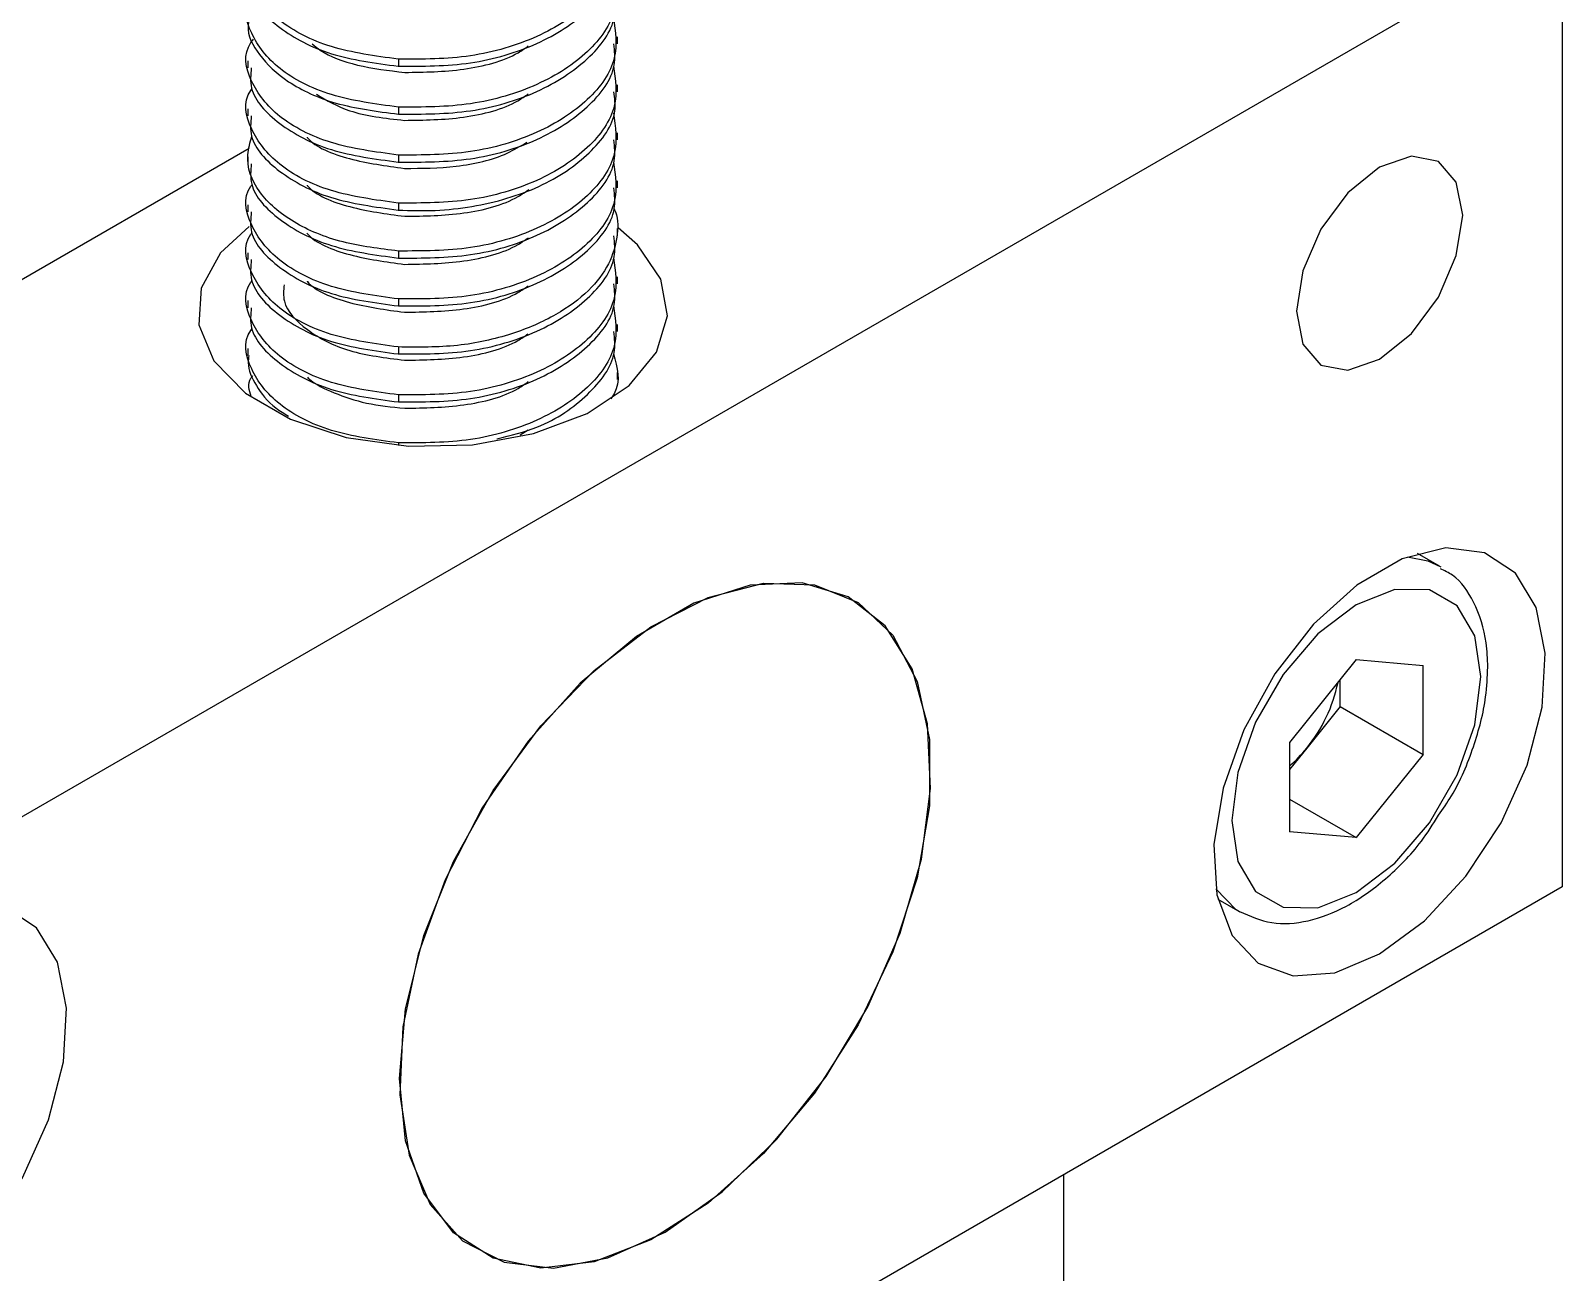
# Model space of a CAD drawing. Header units: millimetres. Extents: x 15 to 1802, y 5 to 899.
# Drawn here: x 276.75 to 293.05, y 218.95 to 232.16 of the extents above; entities that cross this region are included whole.
import ezdxf

# ---------------------------------------------------------------- set-up
doc = ezdxf.new("R2010")
doc.units = ezdxf.units.MM

msp = doc.modelspace()

# ---------------------------------------------------------------- linework, layer by layer
at = {"color": 7, "linetype": 'Continuous', "lineweight": 25}
for p, q in [((272.894, 221.624), (293.046, 233.258)), ((293.046, 233.258), (293.046, 223.051)), ((282.992, 232.02), (282.992, 232.096)), ((279.059, 231.84), (279.059, 231.765)), ((280.662, 231.857), (280.662, 231.782)), ((282.992, 231.51), (282.992, 231.584)), ((279.059, 231.329), (279.059, 231.255)), ((280.662, 231.347), (280.662, 231.272)), ((282.992, 230.999), (282.992, 231.074)), ((279.075, 230.907), (272.894, 227.339)), ((279.059, 230.819), (279.059, 230.744)), ((280.662, 230.837), (280.662, 230.762)), ((282.992, 230.489), (282.992, 230.564)), ((279.059, 230.309), (279.059, 230.233)), ((280.662, 230.326), (280.662, 230.251)), ((282.992, 229.979), (282.992, 230.054)), ((279.059, 229.798), (279.059, 229.724)), ((280.662, 229.816), (280.662, 229.741)), ((282.992, 229.468), (282.992, 229.543)), ((280.662, 229.306), (280.662, 229.231)), ((279.059, 229.288), (279.059, 229.213)), ((282.992, 228.958), (282.992, 229.033)), ((279.059, 228.778), (279.059, 228.703)), ((280.662, 228.795), (280.662, 228.72)), ((282.992, 228.448), (282.992, 228.523)), ((280.662, 228.285), (280.662, 228.21)), ((281.959, 227.859), (282.044, 227.915)), ((291.74, 226.464), (291.506, 226.599)), ((290.854, 225.469), (290.144, 224.585)), ((290.854, 225.469), (291.565, 225.405)), ((291.565, 224.458), (291.565, 225.405)), ((290.681, 224.968), (290.681, 225.253)), ((290.681, 224.968), (290.326, 224.526)), ((290.681, 224.968), (291.565, 224.458)), ((290.144, 224.585), (290.144, 223.637)), ((290.326, 224.526), (290.144, 224.299)), ((291.565, 224.458), (290.854, 223.574)), ((290.144, 223.984), (290.854, 223.574)), ((290.854, 223.574), (290.144, 223.637)), ((293.046, 223.051), (272.894, 211.418)), ((289.381, 222.918), (289.615, 222.783)), ((287.743, 216.927), (287.743, 219.99))]:
    msp.add_line(p, q, dxfattribs=at)
at = {"color": 8, "linetype": 'Continuous', "lineweight": 25}
msp.add_line((280.662, 227.775), (280.662, 227.748), dxfattribs=at)
at = {"color": 7, "linetype": 'Continuous', "lineweight": 25, "flags": 128}
for points in [[(291.102, 228.665), (291.44, 228.938), (291.727, 229.325), (291.918, 229.767), (291.986, 230.196), (291.918, 230.548), (291.727, 230.768), (291.44, 230.824), (291.102, 230.707), (290.764, 230.434), (290.477, 230.047), (290.285, 229.605), (290.218, 229.176), (290.285, 228.824), (290.477, 228.603), (290.764, 228.548), (291.102, 228.665)], [(279.074, 230.078), (278.768, 229.796), (278.562, 229.421), (278.539, 229.029), (278.7, 228.647), (279.034, 228.304), (279.515, 228.026), (280.108, 227.833), (280.77, 227.74), (281.45, 227.754), (282.099, 227.873), (282.669, 228.088), (283.116, 228.385), (283.408, 228.739), (283.524, 229.127), (283.454, 229.518), (283.205, 229.883), (283, 230.062)], [(291.102, 222.337), (291.579, 222.688), (292.02, 223.165), (292.394, 223.731), (292.671, 224.345), (292.833, 224.962), (292.865, 225.536), (292.768, 226.024), (292.546, 226.389), (292.217, 226.606), (291.806, 226.657), (291.343, 226.54), (290.861, 226.262), (290.398, 225.844), (289.986, 225.318), (289.658, 224.722), (289.436, 224.1), (289.338, 223.5), (289.371, 222.964), (289.532, 222.533), (289.81, 222.239), (290.183, 222.104), (290.625, 222.137), (291.102, 222.337)], [(280.672, 221.011), (280.738, 221.751), (280.933, 222.534), (281.249, 223.321), (281.669, 224.076), (282.176, 224.765), (282.744, 225.354), (283.347, 225.817), (283.958, 226.131), (284.547, 226.283), (285.088, 226.264), (285.554, 226.076), (285.924, 225.727), (286.181, 225.234), (286.312, 224.62), (286.312, 223.914), (286.181, 223.148), (285.924, 222.359), (285.554, 221.583), (285.088, 220.857), (284.547, 220.214), (283.958, 219.685), (283.347, 219.294), (282.744, 219.06), (282.176, 218.993), (281.669, 219.098), (281.249, 219.368), (280.933, 219.791), (280.738, 220.347), (280.672, 221.011)], [(283.5, 219.378), (284.108, 219.805), (284.688, 220.365), (285.212, 221.032), (285.656, 221.774), (285.999, 222.557), (286.226, 223.344), (286.325, 224.098), (286.292, 224.784), (286.128, 225.37), (285.841, 225.828), (285.446, 226.138), (284.959, 226.284), (284.404, 226.261), (283.806, 226.068), (283.195, 225.714), (282.597, 225.218), (282.042, 224.601), (281.555, 223.892), (281.159, 223.125), (280.873, 222.336), (280.709, 221.561), (280.676, 220.837), (280.775, 220.197), (281.001, 219.671), (281.345, 219.285), (281.789, 219.056), (282.313, 218.994), (282.892, 219.103), (283.5, 219.378)], [(292.18, 225.287), (292.115, 225.722), (291.927, 226.04), (291.634, 226.21), (291.264, 226.214), (290.854, 226.052), (290.445, 225.741), (290.075, 225.31), (289.782, 224.802), (289.593, 224.266), (289.529, 223.756), (289.593, 223.32), (289.782, 223.002), (290.075, 222.833), (290.445, 222.829), (290.854, 222.99), (291.264, 223.302), (291.634, 223.733), (291.927, 224.241), (292.115, 224.776), (292.18, 225.287)], [(275.369, 218.562), (275.846, 218.913), (276.287, 219.389), (276.661, 219.956), (276.938, 220.57), (277.099, 221.187), (277.132, 221.761), (277.034, 222.249), (276.813, 222.614), (276.484, 222.831), (276.073, 222.882), (275.609, 222.765), (275.128, 222.487), (274.664, 222.069), (274.253, 221.543), (273.924, 220.947), (273.703, 220.325), (273.605, 219.725), (273.638, 219.189), (273.799, 218.758), (274.077, 218.464), (274.45, 218.329), (274.892, 218.362), (275.369, 218.562)]]:
    msp.add_lwpolyline(points, dxfattribs=at)
at = {"color": 8, "linetype": 'Continuous', "lineweight": 25, "flags": 128}
for points in [[(291.398, 226.562), (291.614, 226.521), (291.754, 226.455)], [(289.611, 222.785), (289.576, 222.807), (289.359, 223.03)]]:
    msp.add_lwpolyline(points, dxfattribs=at)
at = {"color": 7, "linetype": 'Continuous', "lineweight": 25}
for centre, radius, start, end in [((289.064, 225.556), 1.629, 320.7774, 348.3043), ((289.188, 225.433), 1.455, 311.0721, 321.4579)]:
    msp.add_arc(centre, radius, start, end, dxfattribs=at)
for points, knots in [([(282.951, 233.315), (282.971, 233.172), (283.014, 232.87), (282.71, 232.43), (282.165, 232.077), (281.436, 231.857), (280.92, 231.857), (280.661, 231.857)], [0, 0, 0, 0, 0.182784, 0.387089, 0.591393, 0.795697, 1, 1, 1, 1]), ([(280.661, 231.857), (280.414, 231.891), (279.921, 231.958), (279.355, 232.255), (279.071, 232.634), (279, 232.935), (279.102, 233.067), (279.107, 233.073)], [0, 0, 0, 0, 0.247072, 0.494145, 0.741218, 0.98829, 1, 1, 1, 1]), ([(280.661, 231.782), (280.919, 231.782), (281.436, 231.782), (282.167, 232.002), (282.704, 232.356), (282.987, 232.73), (282.962, 232.965), (282.954, 233.041)], [0, 0, 0, 0, 0.22348, 0.446959, 0.670439, 0.893919, 1, 1, 1, 1]), ([(279.097, 232.786), (279.09, 232.713), (279.071, 232.502), (279.369, 232.179), (279.917, 231.883), (280.413, 231.816), (280.661, 231.782)], [0, 0, 0, 0, 0.1492691, 0.4328469, 0.7164225, 1, 1, 1, 1]), ([(282.951, 232.804), (282.971, 232.662), (283.015, 232.361), (282.711, 231.921), (282.167, 231.567), (281.438, 231.347), (280.922, 231.347), (280.663, 231.347)], [0, 0, 0, 0, 0.1823263, 0.3867446, 0.5911633, 0.7955817, 1, 1, 1, 1]), ([(280.663, 231.347), (280.416, 231.38), (279.922, 231.447), (279.356, 231.744), (279.071, 232.123), (279, 232.424), (279.102, 232.556), (279.106, 232.563)], [0, 0, 0, 0, 0.247036, 0.494073, 0.741109, 0.988145, 1, 1, 1, 1]), ([(280.663, 231.272), (280.922, 231.272), (281.438, 231.272), (282.168, 231.492), (282.705, 231.846), (282.987, 232.221), (282.962, 232.455), (282.954, 232.53)], [0, 0, 0, 0, 0.223605, 0.44721, 0.670815, 0.894421, 1, 1, 1, 1]), ([(279.072, 232.275), (279.068, 232.253), (279.045, 232.128), (279.169, 231.891), (279.473, 231.6), (279.987, 231.36), (280.433, 231.302), (280.663, 231.272)], [0, 0, 0, 0, 0.04427, 0.259113, 0.490035, 0.737008, 1, 1, 1, 1]), ([(282.951, 232.295), (282.971, 232.152), (283.015, 231.85), (282.71, 231.41), (282.165, 231.057), (281.436, 230.837), (280.919, 230.837), (280.661, 230.837)], [0, 0, 0, 0, 0.182491, 0.386867, 0.591243, 0.795621, 1, 1, 1, 1]), ([(280.661, 230.837), (280.414, 230.87), (279.92, 230.938), (279.355, 231.235), (279.069, 231.614), (279.002, 231.921), (279.11, 232.058), (279.119, 232.07)], [0, 0, 0, 0, 0.24451, 0.489019, 0.73353, 0.978041, 1, 1, 1, 1]), ([(279.745, 232.02), (279.772, 231.997), (279.889, 231.9), (280.224, 231.776), (280.558, 231.736), (280.729, 231.716)], [0, 0, 0, 0, 0.130118, 0.55288, 1, 1, 1, 1]), ([(280.661, 230.762), (280.919, 230.762), (281.436, 230.761), (282.167, 230.981), (282.704, 231.335), (282.987, 231.71), (282.962, 231.944), (282.954, 232.02)], [0, 0, 0, 0, 0.223541, 0.447082, 0.670624, 0.894166, 1, 1, 1, 1]), ([(280.729, 231.716), (280.938, 231.719), (281.356, 231.726), (281.832, 231.848), (282.009, 231.973), (282.044, 231.998)], [0, 0, 0, 0, 0.445063, 0.890126, 1, 1, 1, 1]), ([(279.097, 231.765), (279.09, 231.692), (279.071, 231.482), (279.369, 231.159), (279.916, 230.863), (280.413, 230.795), (280.661, 230.762)], [0, 0, 0, 0, 0.148898, 0.432598, 0.7163, 1, 1, 1, 1]), ([(282.951, 231.784), (282.972, 231.641), (283.014, 231.339), (282.709, 230.899), (282.164, 230.545), (281.435, 230.326), (280.919, 230.326), (280.66, 230.326)], [0, 0, 0, 0, 0.183136, 0.387352, 0.591569, 0.795785, 1, 1, 1, 1]), ([(280.66, 230.326), (280.413, 230.36), (279.92, 230.427), (279.354, 230.725), (279.071, 231.103), (279, 231.405), (279.102, 231.536), (279.106, 231.542)], [0, 0, 0, 0, 0.247159, 0.494318, 0.741478, 0.988637, 1, 1, 1, 1]), ([(279.79, 231.484), (279.9, 231.419), (280.15, 231.271), (280.52, 231.229), (280.727, 231.206)], [0, 0, 0, 0, 0.440816, 1, 1, 1, 1]), ([(280.66, 230.252), (280.791, 230.247), (281.053, 230.239), (281.575, 230.298), (282.19, 230.478), (282.722, 230.844), (282.993, 231.215), (282.964, 231.442), (282.955, 231.509)], [0, 0, 0, 0, 0.1147896, 0.229227, 0.4559148, 0.6812128, 0.9051209, 1, 1, 1, 1]), ([(280.727, 231.206), (280.936, 231.209), (281.354, 231.215), (281.831, 231.338), (282.009, 231.463), (282.044, 231.488)], [0, 0, 0, 0, 0.444484, 0.888969, 1, 1, 1, 1]), ([(282.951, 231.285), (282.972, 231.139), (283.016, 230.833), (282.711, 230.39), (282.166, 230.036), (281.438, 229.816), (280.921, 229.816), (280.663, 229.816)], [0, 0, 0, 0, 0.186533, 0.389899, 0.593266, 0.796633, 1, 1, 1, 1]), ([(279.097, 231.255), (279.09, 231.182), (279.071, 230.972), (279.369, 230.649), (279.916, 230.353), (280.412, 230.285), (280.66, 230.252)], [0, 0, 0, 0, 0.148955, 0.432638, 0.716318, 1, 1, 1, 1]), ([(280.663, 229.816), (280.461, 229.84), (280.043, 229.892), (279.514, 230.116), (279.142, 230.441), (279.026, 230.773), (279.084, 230.97), (279.103, 231.036)], [0, 0, 0, 0, 0.200766, 0.414506, 0.641197, 0.880813, 1, 1, 1, 1]), ([(279.69, 231.027), (279.691, 231.025), (279.774, 230.922), (280.133, 230.776), (280.529, 230.722), (280.726, 230.695)], [0, 0, 0, 0, 0.0096162, 0.5048092, 1, 1, 1, 1]), ([(280.663, 229.741), (280.921, 229.741), (281.437, 229.741), (282.168, 229.961), (282.705, 230.315), (282.987, 230.69), (282.962, 230.924), (282.954, 230.999)], [0, 0, 0, 0, 0.2235629, 0.4471272, 0.6706919, 0.8942554, 1, 1, 1, 1]), ([(280.726, 230.695), (280.91, 230.696), (281.284, 230.698), (281.754, 230.806), (281.961, 230.932), (282.028, 230.973)], [0, 0, 0, 0, 0.394198, 0.804211, 1, 1, 1, 1]), ([(279.097, 230.745), (279.09, 230.672), (279.072, 230.46), (279.37, 230.138), (279.918, 229.842), (280.415, 229.774), (280.663, 229.741)], [0, 0, 0, 0, 0.1497, 0.433133, 0.716567, 1, 1, 1, 1]), ([(282.951, 230.763), (282.971, 230.621), (283.015, 230.319), (282.71, 229.879), (282.166, 229.526), (281.437, 229.305), (280.921, 229.305), (280.662, 229.306)], [0, 0, 0, 0, 0.182336, 0.386751, 0.591167, 0.795584, 1, 1, 1, 1]), ([(280.662, 229.306), (280.415, 229.339), (279.921, 229.406), (279.355, 229.704), (279.071, 230.082), (279, 230.384), (279.102, 230.516), (279.106, 230.521)], [0, 0, 0, 0, 0.247164, 0.494327, 0.741491, 0.988656, 1, 1, 1, 1]), ([(279.69, 230.516), (279.692, 230.514), (279.776, 230.411), (280.135, 230.265), (280.531, 230.212), (280.729, 230.185)], [0, 0, 0, 0, 0.01055, 0.505278, 1, 1, 1, 1]), ([(280.663, 229.231), (280.921, 229.231), (281.437, 229.23), (282.168, 229.451), (282.705, 229.805), (282.987, 230.179), (282.962, 230.413), (282.954, 230.489)], [0, 0, 0, 0, 0.223606, 0.447213, 0.670821, 0.894429, 1, 1, 1, 1]), ([(280.729, 230.185), (280.938, 230.188), (281.356, 230.195), (281.835, 230.319), (282.014, 230.446), (282.052, 230.472)], [0, 0, 0, 0, 0.44139, 0.88278, 1, 1, 1, 1]), ([(279.097, 230.233), (279.09, 230.161), (279.071, 229.95), (279.37, 229.627), (279.918, 229.331), (280.414, 229.264), (280.663, 229.231)], [0, 0, 0, 0, 0.149289, 0.432857, 0.716428, 1, 1, 1, 1]), ([(282.958, 230.264), (282.962, 230.253), (283.004, 230.156), (282.997, 229.956), (282.914, 229.67), (282.697, 229.384), (282.347, 229.124), (281.869, 228.919), (281.284, 228.787), (280.872, 228.793), (280.66, 228.795)], [0, 0, 0, 0, 0.013525, 0.128411, 0.251992, 0.38426, 0.525204, 0.674817, 0.833086, 1, 1, 1, 1]), ([(280.66, 228.795), (280.413, 228.829), (279.919, 228.896), (279.354, 229.194), (279.071, 229.573), (279, 229.874), (279.102, 230.005), (279.106, 230.011)], [0, 0, 0, 0, 0.247269, 0.494537, 0.741805, 0.989072, 1, 1, 1, 1]), ([(279.689, 230.007), (279.691, 230.004), (279.775, 229.901), (280.134, 229.755), (280.53, 229.701), (280.728, 229.674)], [0, 0, 0, 0, 0.0118509, 0.5059236, 1, 1, 1, 1]), ([(280.66, 228.721), (280.918, 228.72), (281.435, 228.72), (282.166, 228.94), (282.703, 229.293), (282.987, 229.668), (282.962, 229.903), (282.954, 229.979)], [0, 0, 0, 0, 0.223453, 0.446906, 0.67036, 0.893813, 1, 1, 1, 1]), ([(280.728, 229.674), (280.937, 229.678), (281.355, 229.685), (281.832, 229.807), (282.009, 229.932), (282.045, 229.957)], [0, 0, 0, 0, 0.444681, 0.889362, 1, 1, 1, 1]), ([(279.097, 229.724), (279.09, 229.651), (279.071, 229.441), (279.369, 229.118), (279.916, 228.822), (280.412, 228.754), (280.66, 228.721)], [0, 0, 0, 0, 0.148826, 0.43255, 0.716275, 1, 1, 1, 1]), ([(282.951, 229.742), (282.971, 229.6), (283.015, 229.298), (282.71, 228.858), (282.166, 228.505), (281.437, 228.285), (280.92, 228.285), (280.662, 228.285)], [0, 0, 0, 0, 0.182698, 0.387024, 0.591349, 0.795674, 1, 1, 1, 1]), ([(280.662, 228.285), (280.415, 228.318), (279.921, 228.385), (279.355, 228.683), (279.071, 229.061), (279, 229.363), (279.102, 229.495), (279.107, 229.501)], [0, 0, 0, 0, 0.24705, 0.4941, 0.741151, 0.988201, 1, 1, 1, 1]), ([(279.69, 229.496), (279.691, 229.494), (279.774, 229.391), (280.133, 229.246), (280.528, 229.191), (280.726, 229.164)], [0, 0, 0, 0, 0.008439, 0.50422, 1, 1, 1, 1]), ([(280.662, 228.21), (280.92, 228.21), (281.436, 228.21), (282.167, 228.43), (282.704, 228.784), (282.987, 229.158), (282.962, 229.393), (282.954, 229.468)], [0, 0, 0, 0, 0.223498, 0.446997, 0.670495, 0.893995, 1, 1, 1, 1]), ([(279.445, 229.456), (279.44, 229.397), (279.424, 229.227), (279.669, 228.967), (280.117, 228.731), (280.524, 228.679), (280.728, 228.654)], [0, 0, 0, 0, 0.149413, 0.432941, 0.716471, 1, 1, 1, 1]), ([(280.726, 229.164), (280.935, 229.168), (281.353, 229.174), (281.83, 229.296), (282.008, 229.421), (282.043, 229.446)], [0, 0, 0, 0, 0.4446848, 0.8893704, 1, 1, 1, 1]), ([(279.097, 229.213), (279.09, 229.141), (279.071, 228.93), (279.37, 228.607), (279.917, 228.311), (280.414, 228.244), (280.662, 228.21)], [0, 0, 0, 0, 0.149376, 0.432918, 0.716459, 1, 1, 1, 1]), ([(282.951, 229.232), (282.971, 229.09), (283.015, 228.788), (282.711, 228.349), (282.167, 227.995), (281.438, 227.774), (280.922, 227.774), (280.663, 227.774)], [0, 0, 0, 0, 0.1823365, 0.386752, 0.5911685, 0.795584, 1, 1, 1, 1]), ([(280.663, 227.774), (280.416, 227.808), (279.922, 227.875), (279.356, 228.172), (279.071, 228.55), (279, 228.852), (279.102, 228.984), (279.106, 228.99)], [0, 0, 0, 0, 0.247066, 0.494133, 0.7412, 0.988266, 1, 1, 1, 1]), ([(280.728, 228.654), (280.937, 228.657), (281.355, 228.664), (281.831, 228.786), (282.008, 228.911), (282.043, 228.936)], [0, 0, 0, 0, 0.444939, 0.889879, 1, 1, 1, 1]), ([(281.711, 227.818), (281.858, 227.855), (282.249, 227.951), (282.702, 228.279), (282.987, 228.648), (282.962, 228.883), (282.954, 228.958)], [0, 0, 0, 0, 0.195973, 0.521216, 0.846459, 1, 1, 1, 1]), ([(279.07, 228.703), (279.067, 228.678), (279.053, 228.57), (279.144, 228.378), (279.29, 228.18), (279.447, 228.088), (279.494, 228.06)], [0, 0, 0, 0, 0.103652, 0.461673, 0.837812, 1, 1, 1, 1]), ([(282.951, 228.722), (282.992, 228.577), (283.038, 228.411), (282.935, 228.261), (282.922, 228.243)], [0, 0, 0, 0, 0.87759, 1, 1, 1, 1]), ([(279.097, 228.268), (279.075, 228.335), (279.051, 228.413), (279.106, 228.481), (279.114, 228.49)], [0, 0, 0, 0, 0.86975, 1, 1, 1, 1]), ([(279.695, 228.473), (279.7, 228.467), (279.768, 228.401), (279.978, 228.301), (280.318, 228.185), (280.59, 228.157), (280.729, 228.143)], [0, 0, 0, 0, 0.027792, 0.340314, 0.664386, 1, 1, 1, 1]), ([(280.729, 228.143), (280.938, 228.147), (281.356, 228.154), (281.832, 228.276), (282.009, 228.401), (282.044, 228.426)], [0, 0, 0, 0, 0.445037, 0.89007, 1, 1, 1, 1]), ([(292.253, 225.389), (292.25, 225.476), (292.24, 225.728), (292.126, 226.069), (291.945, 226.343), (291.792, 226.415), (291.748, 226.436)], [0, 0, 0, 0, 0.191811, 0.557266, 0.871671, 1, 1, 1, 1]), ([(291.729, 223.812), (291.776, 223.88), (291.933, 224.105), (292.113, 224.543), (292.237, 225.011), (292.249, 225.284), (292.253, 225.389)], [0, 0, 0, 0, 0.139479, 0.46681, 0.795774, 1, 1, 1, 1]), ([(289.612, 222.788), (289.723, 222.739), (289.948, 222.639), (290.346, 222.672), (290.757, 222.828), (291.169, 223.12), (291.508, 223.46), (291.67, 223.718), (291.729, 223.812)], [0, 0, 0, 0, 0.167873, 0.338433, 0.516376, 0.703004, 0.891892, 1, 1, 1, 1])]:
    msp.add_open_spline(points, degree=3, knots=knots, dxfattribs=at)

doc.saveas('drawing.dxf')
